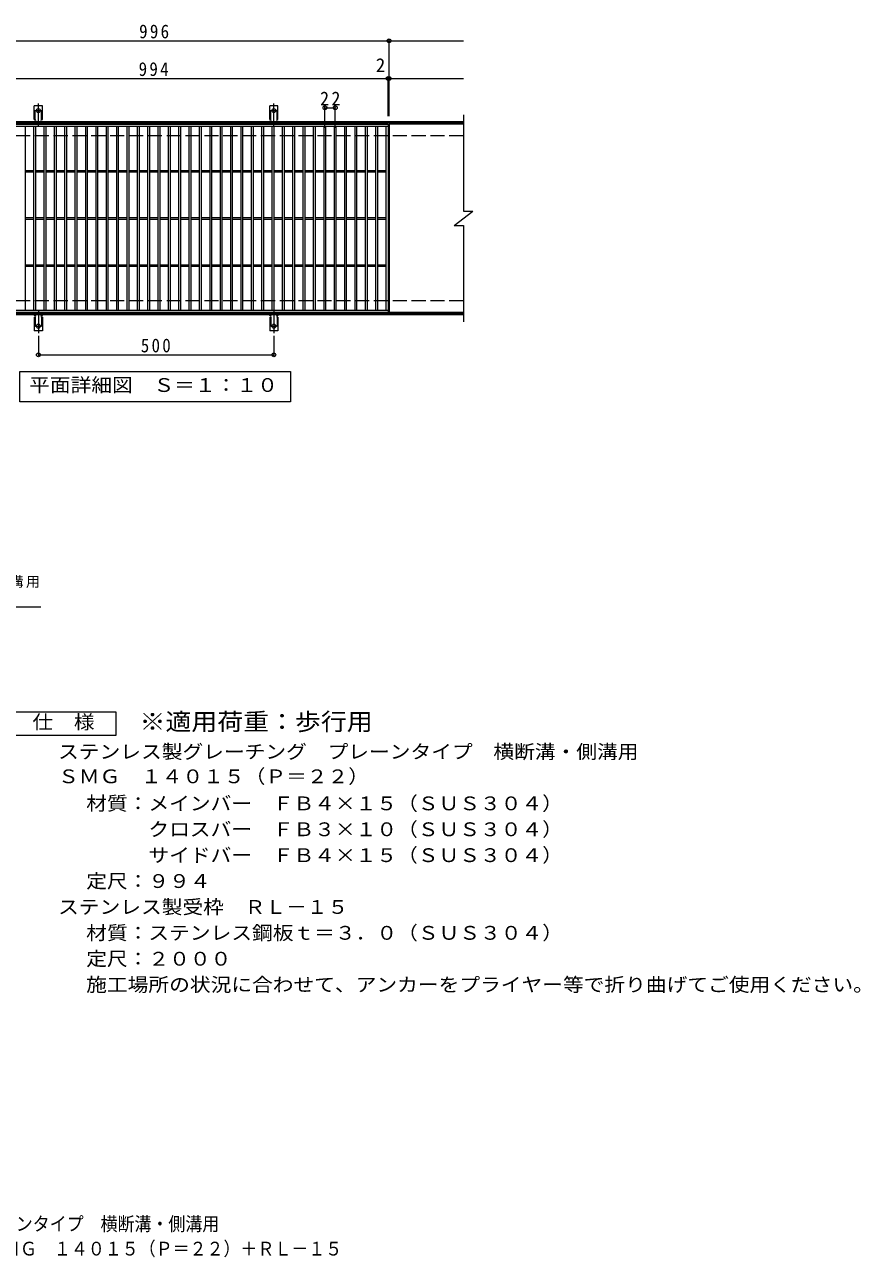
# Model space of a CAD drawing. Units: millimetres, scale not verified, with parts at other scales. Extents: x -1687 to 1509, y -1373 to 1245.
# Drawn here: x -265 to 1509, y -1373 to 1245 of the extents above; entities that cross this region are included whole.
import ezdxf
from ezdxf.enums import TextEntityAlignment as Align

# ---------------------------------------------------------------- set-up
doc = ezdxf.new("R2010")
doc.units = ezdxf.units.MM
doc.header["$LTSCALE"] = 10
doc.header["$PDMODE"] = 32
doc.header["$PDSIZE"] = 8
for name, pattern in [('CHAIN2', [12, 9, -1, 1, -1]), ('DASHED2', [3, 2, -1]), ('DASHED3', [4, 3, -1])]:
    doc.linetypes.add(name, pattern=pattern)
for name, color, linetype, lineweight in [('C-1', 2, 'Continuous', 9), ('C-2', 3, 'Continuous', 9), ('C-4', 7, 'Continuous', 9), ('C-5', 7, 'Continuous', 9), ('C-A', 3, 'Continuous', 9), ('D-5', 7, 'Continuous', 9)]:
    doc.layers.add(name, color=color, linetype=linetype, lineweight=lineweight)
doc.layers.add('F-5_F-5ﾚｲﾔ', color=2, linetype='Continuous')
doc.styles.add('ＭＳ ゴシック', font='')
doc.styles.get('ＭＳ ゴシック').set_extended_font_data('MS Gothic')

msp = doc.modelspace()

# ---------------------------------------------------------------- linework, layer by layer
at = {"layer": 'C-1'}
for p, q in [((666.24, 1038.71), (-638.76, 1038.71)), ((666.24, 1035.71), (-638.76, 1035.71)), ((666.24, 631.71), (-638.76, 631.71)), ((666.24, 628.71), (-638.76, 628.71))]:
    msp.add_line(p, q, dxfattribs=at)
at = {"layer": 'C-1', "linetype": 'DASHED3'}
for p, q in [((666.24, 1008.71), (-638.76, 1008.71)), ((666.24, 658.71), (-638.76, 658.71))]:
    msp.add_line(p, q, dxfattribs=at)
at = {"layer": 'C-2'}
for p, q in [((666.24, 1053.71), (666.24, 848.71)), ((-487.76, 1029.71), (506.24, 1029.71)), ((-263.76, 637.71), (-263.76, 1029.71)), ((-245.76, 637.71), (-245.76, 1029.71)), ((-241.76, 637.71), (-241.76, 1029.71)), ((-223.76, 637.71), (-223.76, 1029.71)), ((-219.76, 637.71), (-219.76, 1029.71)), ((-201.76, 637.71), (-201.76, 1029.71)), ((-197.76, 637.71), (-197.76, 1029.71)), ((-179.76, 637.71), (-179.76, 1029.71)), ((-175.76, 637.71), (-175.76, 1029.71)), ((-157.76, 637.71), (-157.76, 1029.71)), ((-153.76, 637.71), (-153.76, 1029.71)), ((-135.76, 637.71), (-135.76, 1029.71)), ((-131.76, 637.71), (-131.76, 1029.71)), ((-113.76, 637.71), (-113.76, 1029.71)), ((-109.76, 637.71), (-109.76, 1029.71)), ((-91.76, 637.71), (-91.76, 1029.71)), ((-87.76, 637.71), (-87.76, 1029.71)), ((-69.76, 637.71), (-69.76, 1029.71)), ((-65.76, 637.71), (-65.76, 1029.71)), ((-47.76, 637.71), (-47.76, 1029.71)), ((-43.76, 637.71), (-43.76, 1029.71)), ((-25.76, 637.71), (-25.76, 1029.71)), ((-21.76, 637.71), (-21.76, 1029.71)), ((-3.76, 637.71), (-3.76, 1029.71)), ((0.24, 637.71), (0.24, 1029.71)), ((18.24, 637.71), (18.24, 1029.71)), ((22.24, 637.71), (22.24, 1029.71)), ((40.24, 637.71), (40.24, 1029.71)), ((44.24, 637.71), (44.24, 1029.71)), ((62.24, 637.71), (62.24, 1029.71)), ((66.24, 637.71), (66.24, 1029.71)), ((84.24, 637.71), (84.24, 1029.71)), ((88.24, 637.71), (88.24, 1029.71)), ((106.24, 637.71), (106.24, 1029.71)), ((110.24, 637.71), (110.24, 1029.71)), ((128.24, 637.71), (128.24, 1029.71)), ((132.24, 637.71), (132.24, 1029.71)), ((150.24, 637.71), (150.24, 1029.71)), ((154.24, 637.71), (154.24, 1029.71)), ((172.24, 637.71), (172.24, 1029.71)), ((176.24, 637.71), (176.24, 1029.71)), ((194.24, 637.71), (194.24, 1029.71)), ((198.24, 637.71), (198.24, 1029.71)), ((216.24, 637.71), (216.24, 1029.71)), ((220.24, 637.71), (220.24, 1029.71)), ((238.24, 637.71), (238.24, 1029.71)), ((242.24, 637.71), (242.24, 1029.71)), ((260.24, 637.71), (260.24, 1029.71)), ((264.24, 637.71), (264.24, 1029.71)), ((282.24, 637.71), (282.24, 1029.71)), ((286.24, 637.71), (286.24, 1029.71)), ((304.24, 637.71), (304.24, 1029.71)), ((308.24, 637.71), (308.24, 1029.71)), ((326.24, 637.71), (326.24, 1029.71)), ((330.24, 637.71), (330.24, 1029.71)), ((348.24, 637.71), (348.24, 1029.71)), ((352.24, 637.71), (352.24, 1029.71)), ((370.24, 637.71), (370.24, 1029.71)), ((374.24, 637.71), (374.24, 1029.71)), ((392.24, 637.71), (392.24, 1029.71)), ((396.24, 637.71), (396.24, 1029.71)), ((414.24, 637.71), (414.24, 1029.71)), ((418.24, 637.71), (418.24, 1029.71)), ((436.24, 637.71), (436.24, 1029.71)), ((440.24, 637.71), (440.24, 1029.71)), ((458.24, 637.71), (458.24, 1029.71)), ((462.24, 637.71), (462.24, 1029.71)), ((480.24, 637.71), (480.24, 1029.71)), ((484.24, 637.71), (484.24, 1029.71)), ((502.24, 637.71), (502.24, 1029.71)), ((506.24, 1033.71), (506.24, 633.71)), ((508.24, 1033.71), (508.24, 633.71)), ((666.24, 1033.71), (508.24, 1033.71)), ((-263.76, 935.21), (-245.76, 935.21)), ((-263.76, 932.21), (-245.76, 932.21)), ((-241.76, 935.21), (-223.76, 935.21)), ((-241.76, 932.21), (-223.76, 932.21)), ((-219.76, 935.21), (-201.76, 935.21)), ((-219.76, 932.21), (-201.76, 932.21)), ((-197.76, 935.21), (-179.76, 935.21)), ((-197.76, 932.21), (-179.76, 932.21)), ((-175.76, 935.21), (-157.76, 935.21)), ((-175.76, 932.21), (-157.76, 932.21)), ((-153.76, 935.21), (-135.76, 935.21)), ((-153.76, 932.21), (-135.76, 932.21)), ((-131.76, 935.21), (-113.76, 935.21)), ((-131.76, 932.21), (-113.76, 932.21)), ((-109.76, 935.21), (-91.76, 935.21)), ((-109.76, 932.21), (-91.76, 932.21)), ((-87.76, 935.21), (-69.76, 935.21)), ((-87.76, 932.21), (-69.76, 932.21)), ((-65.76, 935.21), (-47.76, 935.21)), ((-65.76, 932.21), (-47.76, 932.21)), ((-43.76, 935.21), (-25.76, 935.21)), ((-43.76, 932.21), (-25.76, 932.21)), ((-21.76, 935.21), (-3.76, 935.21)), ((-21.76, 932.21), (-3.76, 932.21)), ((0.24, 935.21), (18.24, 935.21)), ((0.24, 932.21), (18.24, 932.21)), ((22.24, 935.21), (40.24, 935.21)), ((22.24, 932.21), (40.24, 932.21)), ((44.24, 935.21), (62.24, 935.21)), ((44.24, 932.21), (62.24, 932.21)), ((66.24, 935.21), (84.24, 935.21)), ((66.24, 932.21), (84.24, 932.21)), ((88.24, 935.21), (106.24, 935.21)), ((88.24, 932.21), (106.24, 932.21)), ((110.24, 935.21), (128.24, 935.21)), ((110.24, 932.21), (128.24, 932.21)), ((132.24, 935.21), (150.24, 935.21)), ((132.24, 932.21), (150.24, 932.21)), ((154.24, 935.21), (172.24, 935.21)), ((154.24, 932.21), (172.24, 932.21)), ((176.24, 935.21), (194.24, 935.21)), ((176.24, 932.21), (194.24, 932.21)), ((198.24, 935.21), (216.24, 935.21)), ((198.24, 932.21), (216.24, 932.21)), ((220.24, 935.21), (238.24, 935.21)), ((220.24, 932.21), (238.24, 932.21)), ((242.24, 935.21), (260.24, 935.21)), ((242.24, 932.21), (260.24, 932.21)), ((264.24, 935.21), (282.24, 935.21)), ((264.24, 932.21), (282.24, 932.21)), ((286.24, 935.21), (304.24, 935.21)), ((286.24, 932.21), (304.24, 932.21)), ((308.24, 935.21), (326.24, 935.21)), ((308.24, 932.21), (326.24, 932.21)), ((330.24, 935.21), (348.24, 935.21)), ((330.24, 932.21), (348.24, 932.21)), ((352.24, 935.21), (370.24, 935.21)), ((352.24, 932.21), (370.24, 932.21)), ((374.24, 935.21), (392.24, 935.21)), ((374.24, 932.21), (392.24, 932.21)), ((396.24, 935.21), (414.24, 935.21)), ((396.24, 932.21), (414.24, 932.21)), ((418.24, 935.21), (436.24, 935.21)), ((418.24, 932.21), (436.24, 932.21)), ((440.24, 935.21), (458.24, 935.21)), ((440.24, 932.21), (458.24, 932.21)), ((462.24, 935.21), (480.24, 935.21)), ((462.24, 932.21), (480.24, 932.21)), ((484.24, 935.21), (502.24, 935.21)), ((484.24, 932.21), (502.24, 932.21)), ((646.24, 818.71), (686.24, 848.71)), ((666.24, 848.71), (686.24, 848.71)), ((-263.76, 835.21), (-245.76, 835.21)), ((-263.76, 832.21), (-245.76, 832.21)), ((-241.76, 835.21), (-223.76, 835.21)), ((-241.76, 832.21), (-223.76, 832.21)), ((-219.76, 835.21), (-201.76, 835.21)), ((-219.76, 832.21), (-201.76, 832.21)), ((-197.76, 835.21), (-179.76, 835.21)), ((-197.76, 832.21), (-179.76, 832.21)), ((-175.76, 835.21), (-157.76, 835.21)), ((-175.76, 832.21), (-157.76, 832.21)), ((-153.76, 835.21), (-135.76, 835.21)), ((-153.76, 832.21), (-135.76, 832.21)), ((-131.76, 835.21), (-113.76, 835.21)), ((-131.76, 832.21), (-113.76, 832.21)), ((-109.76, 835.21), (-91.76, 835.21)), ((-109.76, 832.21), (-91.76, 832.21)), ((-87.76, 835.21), (-69.76, 835.21)), ((-87.76, 832.21), (-69.76, 832.21)), ((-65.76, 835.21), (-47.76, 835.21)), ((-65.76, 832.21), (-47.76, 832.21)), ((-43.76, 835.21), (-25.76, 835.21)), ((-43.76, 832.21), (-25.76, 832.21)), ((-21.76, 835.21), (-3.76, 835.21)), ((-21.76, 832.21), (-3.76, 832.21)), ((0.24, 835.21), (18.24, 835.21)), ((0.24, 832.21), (18.24, 832.21)), ((22.24, 835.21), (40.24, 835.21)), ((22.24, 832.21), (40.24, 832.21)), ((44.24, 835.21), (62.24, 835.21)), ((44.24, 832.21), (62.24, 832.21)), ((66.24, 835.21), (84.24, 835.21)), ((66.24, 832.21), (84.24, 832.21)), ((88.24, 835.21), (106.24, 835.21)), ((88.24, 832.21), (106.24, 832.21)), ((110.24, 835.21), (128.24, 835.21)), ((110.24, 832.21), (128.24, 832.21)), ((132.24, 835.21), (150.24, 835.21)), ((132.24, 832.21), (150.24, 832.21)), ((154.24, 835.21), (172.24, 835.21)), ((154.24, 832.21), (172.24, 832.21)), ((176.24, 835.21), (194.24, 835.21)), ((176.24, 832.21), (194.24, 832.21)), ((198.24, 835.21), (216.24, 835.21)), ((198.24, 832.21), (216.24, 832.21)), ((220.24, 835.21), (238.24, 835.21)), ((220.24, 832.21), (238.24, 832.21)), ((242.24, 835.21), (260.24, 835.21)), ((242.24, 832.21), (260.24, 832.21)), ((264.24, 835.21), (282.24, 835.21)), ((264.24, 832.21), (282.24, 832.21)), ((286.24, 835.21), (304.24, 835.21)), ((286.24, 832.21), (304.24, 832.21)), ((308.24, 835.21), (326.24, 835.21)), ((308.24, 832.21), (326.24, 832.21)), ((330.24, 835.21), (348.24, 835.21)), ((330.24, 832.21), (348.24, 832.21)), ((352.24, 835.21), (370.24, 835.21)), ((352.24, 832.21), (370.24, 832.21)), ((374.24, 835.21), (392.24, 835.21)), ((374.24, 832.21), (392.24, 832.21)), ((396.24, 835.21), (414.24, 835.21)), ((396.24, 832.21), (414.24, 832.21)), ((418.24, 835.21), (436.24, 835.21)), ((418.24, 832.21), (436.24, 832.21)), ((440.24, 835.21), (458.24, 835.21)), ((440.24, 832.21), (458.24, 832.21)), ((462.24, 835.21), (480.24, 835.21)), ((462.24, 832.21), (480.24, 832.21)), ((484.24, 835.21), (502.24, 835.21)), ((484.24, 832.21), (502.24, 832.21)), ((646.24, 818.71), (666.24, 818.71)), ((666.24, 818.71), (666.24, 613.71)), ((-263.76, 735.21), (-245.76, 735.21)), ((-241.76, 735.21), (-223.76, 735.21)), ((-219.76, 735.21), (-201.76, 735.21)), ((-197.76, 735.21), (-179.76, 735.21)), ((-175.76, 735.21), (-157.76, 735.21)), ((-153.76, 735.21), (-135.76, 735.21)), ((-131.76, 735.21), (-113.76, 735.21)), ((-109.76, 735.21), (-91.76, 735.21)), ((-87.76, 735.21), (-69.76, 735.21)), ((-65.76, 735.21), (-47.76, 735.21)), ((-43.76, 735.21), (-25.76, 735.21)), ((-21.76, 735.21), (-3.76, 735.21)), ((0.24, 735.21), (18.24, 735.21)), ((22.24, 735.21), (40.24, 735.21)), ((44.24, 735.21), (62.24, 735.21)), ((66.24, 735.21), (84.24, 735.21)), ((88.24, 735.21), (106.24, 735.21)), ((110.24, 735.21), (128.24, 735.21)), ((132.24, 735.21), (150.24, 735.21)), ((154.24, 735.21), (172.24, 735.21)), ((176.24, 735.21), (194.24, 735.21)), ((198.24, 735.21), (216.24, 735.21)), ((220.24, 735.21), (238.24, 735.21)), ((242.24, 735.21), (260.24, 735.21)), ((264.24, 735.21), (282.24, 735.21)), ((286.24, 735.21), (304.24, 735.21)), ((308.24, 735.21), (326.24, 735.21)), ((330.24, 735.21), (348.24, 735.21)), ((352.24, 735.21), (370.24, 735.21)), ((374.24, 735.21), (392.24, 735.21)), ((396.24, 735.21), (414.24, 735.21)), ((418.24, 735.21), (436.24, 735.21)), ((440.24, 735.21), (458.24, 735.21)), ((462.24, 735.21), (480.24, 735.21)), ((484.24, 735.21), (502.24, 735.21)), ((-263.76, 732.21), (-245.76, 732.21)), ((-241.76, 732.21), (-223.76, 732.21)), ((-219.76, 732.21), (-201.76, 732.21)), ((-197.76, 732.21), (-179.76, 732.21)), ((-175.76, 732.21), (-157.76, 732.21)), ((-153.76, 732.21), (-135.76, 732.21)), ((-131.76, 732.21), (-113.76, 732.21)), ((-109.76, 732.21), (-91.76, 732.21)), ((-87.76, 732.21), (-69.76, 732.21)), ((-65.76, 732.21), (-47.76, 732.21)), ((-43.76, 732.21), (-25.76, 732.21)), ((-21.76, 732.21), (-3.76, 732.21)), ((0.24, 732.21), (18.24, 732.21)), ((22.24, 732.21), (40.24, 732.21)), ((44.24, 732.21), (62.24, 732.21)), ((66.24, 732.21), (84.24, 732.21)), ((88.24, 732.21), (106.24, 732.21)), ((110.24, 732.21), (128.24, 732.21)), ((132.24, 732.21), (150.24, 732.21)), ((154.24, 732.21), (172.24, 732.21)), ((176.24, 732.21), (194.24, 732.21)), ((198.24, 732.21), (216.24, 732.21)), ((220.24, 732.21), (238.24, 732.21)), ((242.24, 732.21), (260.24, 732.21)), ((264.24, 732.21), (282.24, 732.21)), ((286.24, 732.21), (304.24, 732.21)), ((308.24, 732.21), (326.24, 732.21)), ((330.24, 732.21), (348.24, 732.21)), ((352.24, 732.21), (370.24, 732.21)), ((374.24, 732.21), (392.24, 732.21)), ((396.24, 732.21), (414.24, 732.21)), ((418.24, 732.21), (436.24, 732.21)), ((440.24, 732.21), (458.24, 732.21)), ((462.24, 732.21), (480.24, 732.21)), ((484.24, 732.21), (502.24, 732.21)), ((506.24, 637.71), (-487.76, 637.71)), ((506.24, 633.71), (-487.76, 633.71)), ((666.24, 633.71), (508.24, 633.71))]:
    msp.add_line(p, q, dxfattribs=at)
msp.add_lwpolyline([(-487.76, 633.71), (-487.76, 1033.71), (506.24, 1033.71)], dxfattribs=at)
at = {"layer": 'C-4'}
for p, q in [((-638.76, 1210.71), (666.24, 1210.71)), ((508.24, 1050.71), (508.24, 1213.71)), ((-638.76, 1130.71), (666.24, 1130.71)), ((506.24, 1050.71), (506.24, 1133.71)), ((372.24, 1025.71), (372.24, 1071.71)), ((372.24, 1068.71), (394.24, 1068.71)), ((394.24, 1025.71), (394.24, 1071.71)), ((-236.26, 583.99), (-236.26, 540.71)), ((263.74, 583.99), (263.74, 540.71)), ((-236.26, 543.71), (263.74, 543.71))]:
    msp.add_line(p, q, dxfattribs=at)
for p in [(508.24, 1210.71), (506.24, 1130.71), (508.24, 1130.71), (372.24, 1068.71), (394.24, 1068.71), (-236.26, 543.71), (263.74, 543.71)]:
    msp.add_point(p, dxfattribs=at)
at = {"layer": 'C-5'}
msp.add_lwpolyline([(-275.76, 443.71), (-275.76, 508.71), (299.24, 508.71), (299.24, 443.71)], close=True, dxfattribs=at)
at = {"layer": 'C-A', "color": 7, "linetype": 'CHAIN2'}
for p, q in [((-236.26, 1030.25), (-236.26, 1077.65)), ((263.74, 1030.25), (263.74, 1077.65)), ((-242.03, 1062.71), (-230.48, 1062.71)), ((257.97, 1062.71), (269.52, 1062.71)), ((-236.26, 637.18), (-236.26, 589.78)), ((263.74, 637.18), (263.74, 589.78)), ((-242.03, 604.71), (-230.48, 604.71)), ((257.97, 604.71), (269.52, 604.71))]:
    msp.add_line(p, q, dxfattribs=at)
at = {"layer": 'C-A'}
for p, q in [((-245.01, 1043.71), (-245.01, 1072.71)), ((-227.51, 1072.71), (-245.01, 1072.71)), ((-227.51, 1043.71), (-227.51, 1072.71)), ((254.99, 1043.71), (254.99, 1072.71)), ((272.49, 1072.71), (254.99, 1072.71)), ((272.49, 1043.71), (272.49, 1072.71)), ((-245.01, 1043.71), (-243.76, 1043.71)), ((-244.26, 1039.71), (-243.76, 1039.71)), ((-227.51, 1043.71), (-228.76, 1043.71)), ((-228.76, 1039.71), (-228.25, 1039.71)), ((254.99, 1043.71), (256.24, 1043.71)), ((255.74, 1039.71), (256.24, 1039.71)), ((272.49, 1043.71), (271.24, 1043.71)), ((271.24, 1039.71), (271.75, 1039.71)), ((-245.01, 623.71), (-243.76, 623.71)), ((-245.01, 623.71), (-245.01, 594.71)), ((-244.26, 627.71), (-243.76, 627.71)), ((-228.76, 627.71), (-228.25, 627.71)), ((-227.51, 623.71), (-228.76, 623.71)), ((-227.51, 623.71), (-227.51, 594.71)), ((254.99, 623.71), (256.24, 623.71)), ((254.99, 623.71), (254.99, 594.71)), ((255.74, 627.71), (256.24, 627.71)), ((271.24, 627.71), (271.75, 627.71)), ((272.49, 623.71), (271.24, 623.71)), ((272.49, 623.71), (272.49, 594.71)), ((-227.51, 594.71), (-245.01, 594.71)), ((272.49, 594.71), (254.99, 594.71))]:
    msp.add_line(p, q, dxfattribs=at)
at = {"layer": 'C-A', "linetype": 'DASHED2'}
for p, q in [((-243.01, 1043.57), (-243.01, 1072.71)), ((-229.51, 1043.57), (-229.51, 1072.71)), ((256.99, 1043.57), (256.99, 1072.71)), ((270.49, 1043.57), (270.49, 1072.71)), ((-243.01, 623.86), (-243.01, 594.71)), ((-229.51, 623.86), (-229.51, 594.71)), ((256.99, 623.86), (256.99, 594.71)), ((270.49, 623.86), (270.49, 594.71))]:
    msp.add_line(p, q, dxfattribs=at)
at = {"layer": 'C-A'}
for centre in [(-236.26, 1062.71), (263.74, 1062.71), (-236.26, 604.71), (263.74, 604.71)]:
    msp.add_circle(centre, 4.25, dxfattribs=at)
for centre, start, end in [((-244.26, 1037.71), 90.27596, 150.00047), ((-243.76, 1041.71), 270, 90), ((-228.76, 1041.71), 90, 269.8667), ((-228.26, 1037.71), 29.99927, 89.75836), ((255.74, 1037.71), 90.27596, 150.00047), ((256.24, 1041.71), 270, 90), ((271.24, 1041.71), 90, 269.8667), ((271.74, 1037.71), 29.99927, 89.75836), ((-244.26, 629.71), 209.99951, 269.72403), ((-228.26, 629.71), 270.24162, 330.00072), ((255.74, 629.71), 209.99951, 269.72403), ((271.74, 629.71), 270.24162, 330.00072), ((-243.76, 625.71), 270, 90), ((-228.76, 625.71), 90.13329, 270), ((256.24, 625.71), 270, 90), ((271.24, 625.71), 90.13329, 270)]:
    msp.add_arc(centre, 2, start, end, dxfattribs=at)
at = {"layer": 'D-5'}
msp.add_line((-340.64, 8.87), (-230.81, 8.87), dxfattribs=at)
msp.add_lwpolyline([(-296.42, -264.66), (-296.42, -214.66), (-71.42, -214.66), (-71.42, -264.66)], close=True, dxfattribs=at)

# ---------------------------------------------------------------- texts
at = {"layer": 'C-4', "color": 2, "style": 'ＭＳ ゴシック'}
msp.add_text('2', height=29.33, dxfattribs=at).set_placement((480.28, 1135.71), align=Align.BOTTOM_LEFT)
at = {"layer": 'C-4', "color": 2, "char_height": 29.33, "attachment_point": 7, "style": 'ＭＳ ゴシック'}
for s, insert in [('\\T1.27;\\W0.9;996', (-22.26, 1215.71)), ('\\T1.27;\\W0.9;994', (-23.26, 1135.71)), ('\\T1.27;\\W0.95;22', (361.99, 1073.71)), ('\\T1.27;\\W0.9;500', (-18.76, 548.71))]:
    msp.add_mtext(s, dxfattribs=dict(at, insert=insert))
at = {"layer": 'C-5', "color": 2, "style": 'ＭＳ ゴシック', "width": 1.1}
msp.add_text('平面詳細図\u3000Ｓ＝１：１０', height=29.33, dxfattribs=at).set_placement((-255.76, 456.21), align=Align.BOTTOM_LEFT)
at = {"layer": 'D-5', "color": 2, "style": 'ＭＳ ゴシック', "width": 1.1}
for s, p in [('仕\u3000様', (-248.92, -259.66)), ('ステンレス製グレーチング\u3000プレーンタイプ\u3000横断溝・側溝用', (-194.33, -322.58)), ('ＳＭＧ\u3000１４０１５（Ｐ＝２２）', (-194.33, -374.95)), ('材質：メインバー\u3000ＦＢ４×１５（ＳＵＳ３０４）', (-134.61, -432.42)), ('\u3000\u3000\u3000クロスバー\u3000ＦＢ３×１０（ＳＵＳ３０４）', (-134.61, -487.42)), ('\u3000\u3000\u3000サイドバー\u3000ＦＢ４×１５（ＳＵＳ３０４）', (-134.61, -542.42)), ('定尺：９９４', (-134.61, -597.42)), ('ステンレス製受枠\u3000ＲＬ－１５', (-194.33, -652.42)), ('材質：ステンレス鋼板ｔ＝３．０（ＳＵＳ３０４）', (-134.61, -707.42)), ('定尺：２０００', (-134.61, -762.42)), ('施工場所の状況に合わせて、アンカーをプライヤー等で折り曲げてご使用ください。', (-134.61, -817.42))]:
    msp.add_text(s, height=29.33, dxfattribs=at).set_placement(p, align=Align.BOTTOM_LEFT)
at = {"layer": 'D-5', "color": 3, "style": 'ＭＳ ゴシック', "width": 1.1}
msp.add_text('※適用荷重：歩行用', height=36.66, dxfattribs=at).set_placement((-21.42, -264.66), align=Align.BOTTOM_LEFT)
at = {"layer": 'D-5', "insert": (-753.91, 48.61), "char_height": 21.99, "attachment_point": 7, "style": 'ＭＳ ゴシック'}
msp.add_mtext('\\T1.17;プレーンタイプ\u3000横断溝・側溝用', dxfattribs=at)
at = {"layer": 'F-5_F-5ﾚｲﾔ', "style": 'ＭＳ ゴシック', "width": 0.9}
for s, p in [('ステンレス製グレーチング\u3000プレーンタイプ\u3000横断溝・側溝用', (-860.3, -1325.48)), ('ＳＭＧ\u3000１４０１５（Ｐ＝２２）＋ＲＬ－１５', (-347.19, -1378.18))]:
    msp.add_text(s, height=29.33, dxfattribs=at).set_placement(p, align=Align.BOTTOM_LEFT)

doc.saveas('drawing.dxf')
